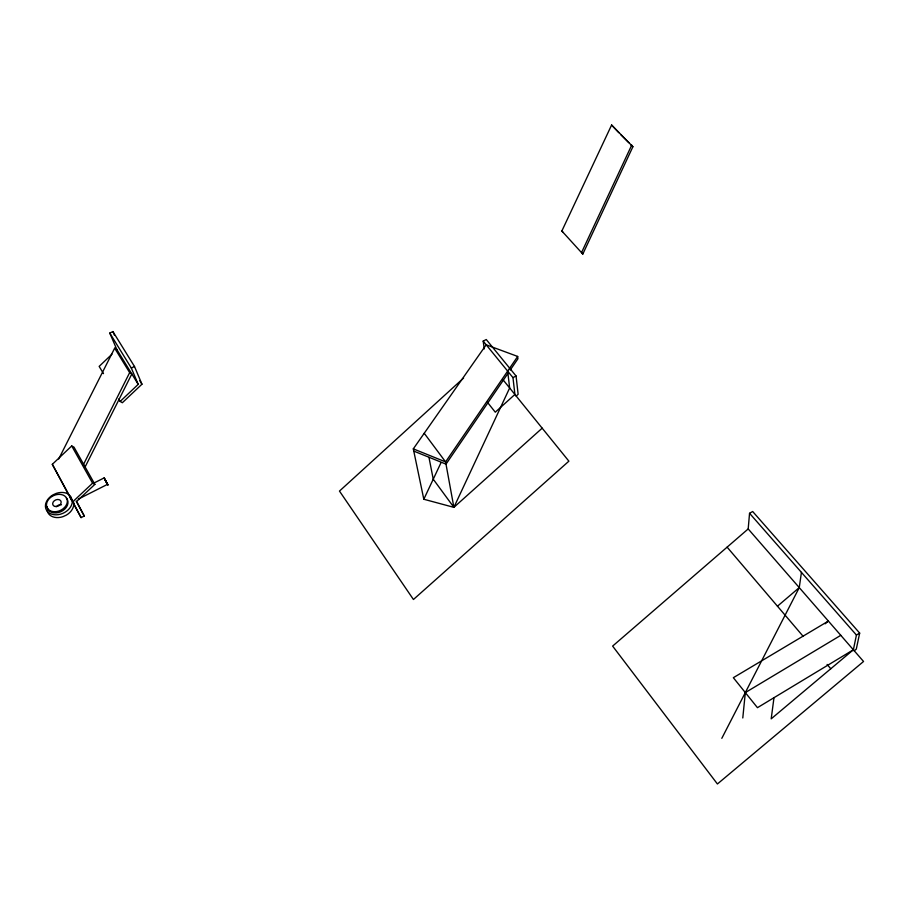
<?xml version="1.0" encoding="UTF-8"?>
<svg xmlns="http://www.w3.org/2000/svg" width="909" height="909" viewBox="0 0 909 909"><rect width="100%" height="100%" fill="white"/><g stroke="black" fill="none" stroke-linecap="round" stroke-linejoin="round"><path stroke-width="1.36" d="M748.187 528.936L863.55 661.479L717.417 783.978L612.632 646.094L748.187 528.936L749.55 513.29L752.675 511.517L859.675 633.096L856.301 649.106L854.165 650.889M742.789 717.974L745.323 692.59L840.791 635.323M773.979 697.703L771.196 718.837L853.369 649.776L856.437 635.05L859.675 633.096M721.814 738.324L799.261 587.612L801.431 572.386M510.233 370.043L517.925 358.782L517.676 356.442L486.19 344.795L413.311 448.864L423.81 499.246L453.886 507.347L509.654 387.973L507.654 371.111M631.721 145.088L581.544 252.577L582.817 254.054L632.891 146.735L611.609 125.022L561.853 231L563.137 232.488M423.81 499.246L441.047 462.601M83.242 464.976L129.657 372.622L114.67 348.181L58.699 459M84.878 467.419L131.828 373.963L129.657 372.622M517.676 356.442L445.592 461.908L453.886 507.347L542.184 428.173M507.926 373.429L446.001 464.135L413.777 451.103M111.932 354.226L99.161 366.395L103.501 373.644M68.22 494.019L52.313 464.317L71.72 445.955L74.004 447.16L94.877 484.349L76.651 501.45L84.264 516.005L81.094 517.607L73.64 503.95M120.158 401.437L138.213 384.359L131.316 368.043L109.784 333.08L112.921 331.569L134.498 366.486L141.94 384.212L122.351 402.732L120.158 401.437L118.704 399.017M81.094 517.607L72.765 501.802L92.593 483.179L94.877 484.349M463.59 378.053L339.477 491.076L413.436 599.497L568.886 461.17L502.927 379.667M516.107 396.119L518.13 394.29L516.073 376.008L486.258 339.534L483.19 341.114L484.247 348.954M777.456 606.201L799.261 587.612M825.145 623.801L828.383 621.074L733.347 677.694L757.458 707.679L853.369 649.776M487.372 402.21L495.28 412.186L514.903 394.461L512.971 377.633L516.073 376.008M78.288 499.121L107.648 484.292L104.524 478.782M94.15 482.94L104.137 477.907L108.057 485.236L106.092 481.838M131.316 368.043L134.498 366.486M413.311 448.864L445.592 461.908L424.23 433.275M114.67 348.181L116.841 349.556L138.213 384.359M618.824 132.703L611.609 125.022M620.836 134.702L628.869 142.724M630.88 144.724L632.891 146.735M561.853 231L582.817 254.054M749.55 513.29L856.437 635.05M727.12 547.15L803.204 636.402M827.11 664.445L830.781 668.763M483.19 341.114L512.971 377.633M453.886 507.347L433.241 479.202L428.957 457.363M139.725 380.61L141.94 384.212M71.72 445.955L92.593 483.179M76.117 501.12L84.264 516.005M52.313 464.317L72.765 501.802M69.573 496.507L71.606 500.223M71.072 498.984L69.266 495.712M71.243 499.427L71.754 500.37M72.072 500.859L69.823 496.757M105.114 479.975L105.592 480.884M104.91 479.145L107.239 483.906M104.705 479.168L104.137 477.907M71.288 497.371L68.948 494.564A14.01 10.499 -24.8 0 0 56.256 493.382L52.938 494.894A14.01 10.499 -24.8 0 0 46.336 509.869A14.01 10.499 -24.8 0 0 62.687 513.426A14.01 10.499 -24.8 0 0 72.061 499.052M109.784 333.08L116.841 349.556M112.921 331.569L114.557 335.41M66.312 498.041A10.874 8.147 -24.9 0 1 60.812 511.744A10.874 8.147 -24.9 0 1 47.154 506.574M73.527 501.836A13.976 10.488 -24.9 0 1 66.368 515.108L63.028 516.63A13.976 10.488 -24.9 0 1 47.2 510.881M56.449 506.631A4.42 3.318 -24.9 0 1 61.471 504.756M54.779 511.733A10.885 8.147 -24.8 0 0 66.846 498.587A10.885 8.147 -24.8 0 0 49.12 498.802A10.885 8.147 -24.8 0 0 54.779 511.733M55.176 506.483A4.443 3.329 -24.8 0 0 61.153 501.882A4.443 3.329 -24.8 0 0 54.415 500.666A4.443 3.329 -24.8 0 0 55.176 506.483"/></g></svg>
